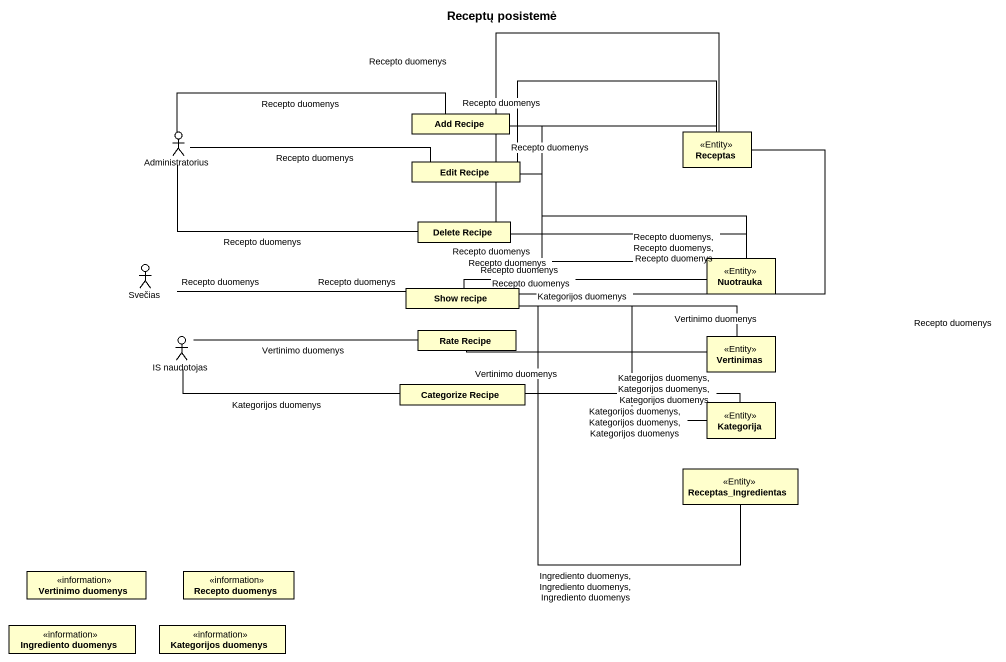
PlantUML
@startuml
title Receptų posistemė
allowmixing
hide circle
hide empty members
class "Add Recipe" as Add_Recipe
actor Administratorius
class Receptas <<Entity>>
class "Edit Recipe" as Edit_Recipe
class "Delete Recipe" as Delete_Recipe
actor Svečias
class Nuotrauka <<Entity>>
class "Show recipe" as Show_recipe
actor "IS naudotojas" as IS_naudotojas
class "Rate Recipe" as Rate_Recipe
class Vertinimas <<Entity>>
class "Categorize Recipe" as Categorize_Recipe
class Kategorija <<Entity>>
class Receptas_Ingredientas <<Entity>>
class "Vertinimo duomenys" as Vertinimo_duomenys <<information>>
class "Recepto duomenys" as Recepto_duomenys <<information>>
class "Ingrediento duomenys" as Ingrediento_duomenys <<information>>
class "Kategorijos duomenys" as Kategorijos_duomenys <<information>>
Add_Recipe -right- Receptas : Recepto duomenys
Add_Recipe -right- Nuotrauka : Recepto duomenys
Administratorius -right- Add_Recipe : Recepto duomenys
Administratorius -right- Edit_Recipe : Recepto duomenys
Administratorius -right- Delete_Recipe : Recepto duomenys
Receptas -left- Show_recipe : Recepto duomenys
Edit_Recipe -right- Receptas : Recepto duomenys
Edit_Recipe -right- Nuotrauka : Recepto duomenys
Delete_Recipe -right- Receptas : Recepto duomenys
Delete_Recipe -right- Nuotrauka : Recepto duomenys
Nuotrauka -left- Show_recipe : Recepto duomenys, Recepto duomenys, Recepto duomenys\nRecepto duomenys
Show_recipe -left- Svečias : Recepto duomenys\nRecepto duomenys
IS_naudotojas -right- Rate_Recipe : Vertinimo duomenys
Rate_Recipe -right- Vertinimas : Vertinimo duomenys
Vertinimas -left- Show_recipe : Vertinimo duomenys
Categorize_Recipe -left- IS_naudotojas : Kategorijos duomenys
Kategorija -left- Show_recipe : Kategorijos duomenys\nKategorijos duomenys, Kategorijos duomenys, Kategorijos duomenys
Kategorija -left- Categorize_Recipe : Kategorijos duomenys, Kategorijos duomenys, Kategorijos duomenys
Receptas_Ingredientas -up- Show_recipe : Ingrediento duomenys, Ingrediento duomenys, Ingrediento duomenys
@enduml
